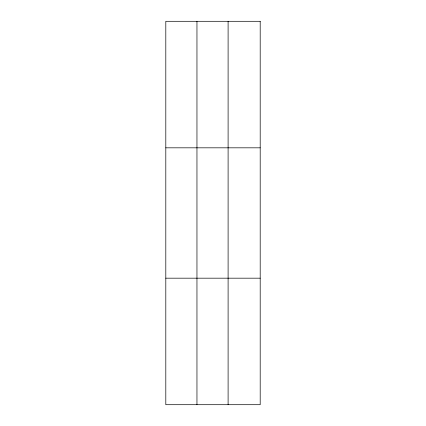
<?xml version="1.0" encoding="UTF-8"?>
<svg xmlns="http://www.w3.org/2000/svg" width="426" height="426" viewBox="0 0 426 426"><rect width="100%" height="100%" fill="white"/><g stroke="black" fill="none" stroke-linecap="round" stroke-linejoin="round"><path stroke-width="0.64" d="M196.956 404.7L196.956 21.3M228.102 404.7L228.102 21.3M165.805 147.822L260.195 147.822M165.805 278.178L260.195 278.178M260.195 21.3L260.195 404.7L165.805 404.7L165.805 21.3L260.195 21.3"/></g></svg>
